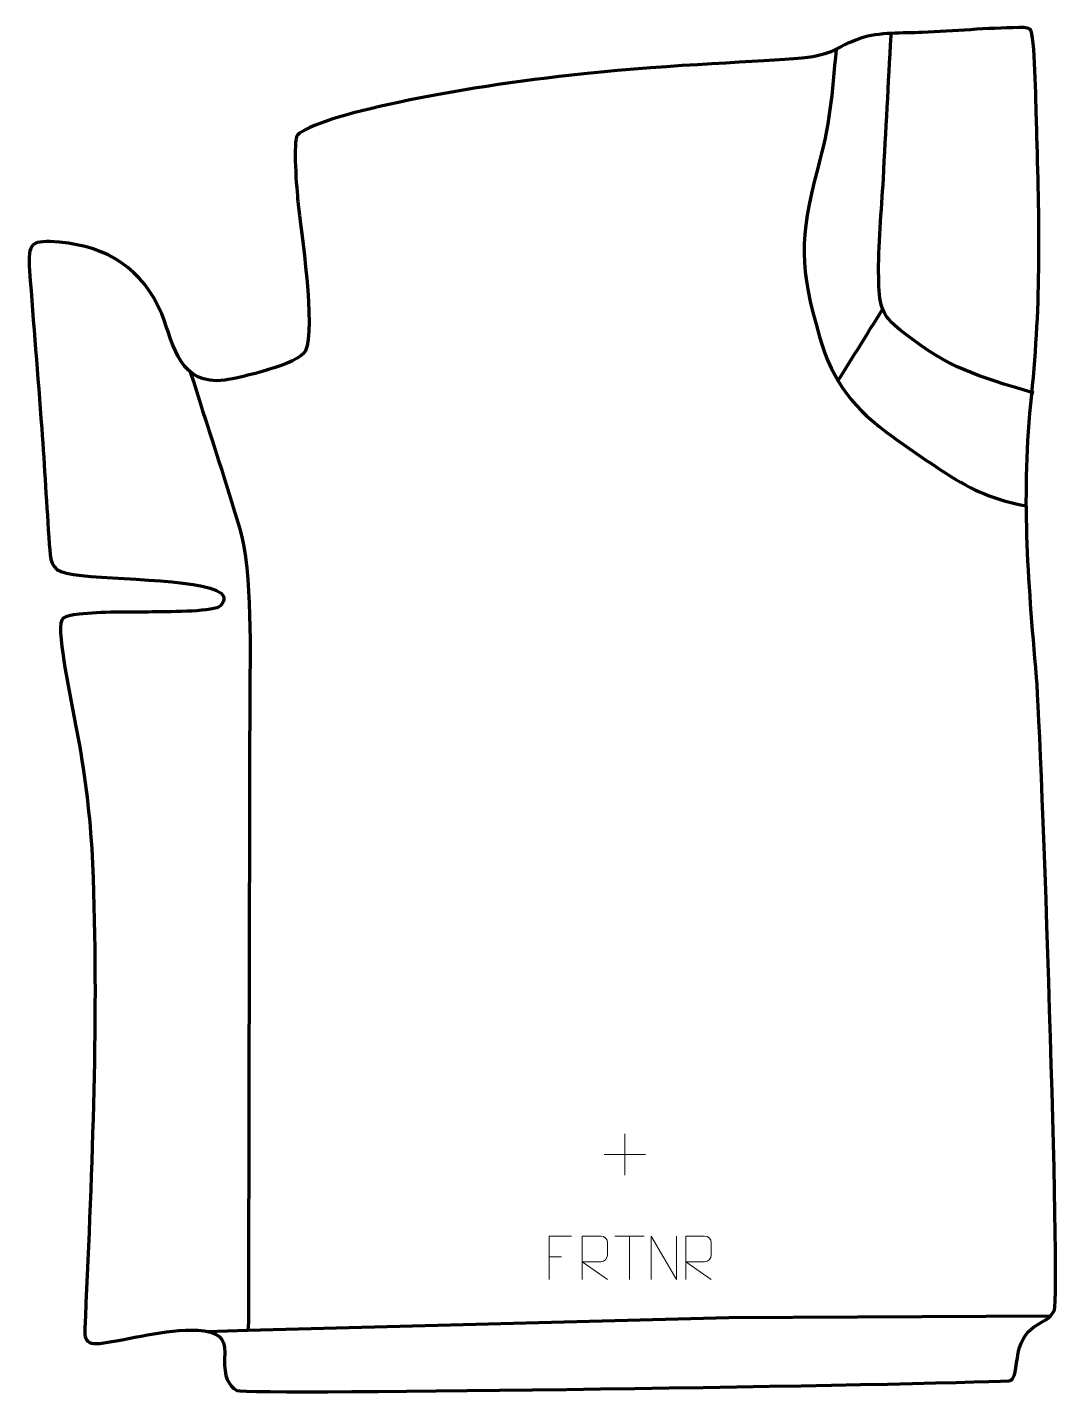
# Model space of a CAD drawing. Header units: millimetres. Extents: x -617 to -19, y 171 to 962.
import ezdxf

# ---------------------------------------------------------------- set-up
doc = ezdxf.new("R2010")
doc.units = ezdxf.units.MM
doc.header["$MEASUREMENT"] = 0
doc.layers.add('layer 2', color=7, linetype='Continuous')
doc.layers.add('layer 3', color=7, linetype='Continuous')

msp = doc.modelspace()

# ---------------------------------------------------------------- linework, layer by layer
at = {"layer": 'layer 2', "color": 142, "lineweight": 158}
for points, knots in [([(-34.9813, 750.4646), (-69.2106, 761.2442), (-82.2449, 763.6867), (-111.7003, 786.5352), (-111.7003, 786.5352), (-124.0282, 796.0979), (-124.2649, 802.329), (-124.6526, 817.4228), (-124.6526, 817.4228), (-125.1168, 835.4916), (-122.9315, 856.1831), (-121.9613, 874.5328), (-121.9613, 874.5328), (-120.5084, 902.0109), (-118.9798, 929.4851), (-117.4853, 956.961), (-117.4853, 956.961), (-117.4853, 956.961), (-117.4038, 958.4597), (-117.4038, 958.4597)], [0, 0, 0, 0, 0.16666667, 0.16666667, 0.16666667, 0.16666667, 0.33333333, 0.33333333, 0.33333333, 0.33333333, 0.5, 0.5, 0.5, 0.5, 0.66666667, 0.66666667, 0.66666667, 0.66666667, 1, 1, 1, 1]), ([(-149.2775, 949.2921), (-151.6365, 923.0677), (-152.8912, 905.695), (-160.055, 879.8789), (-160.055, 879.8789), (-170.7451, 839.7185), (-170.4909, 823.179), (-158.8452, 783.0951), (-158.8452, 783.0951), (-151.102, 756.4431), (-138.7673, 741.3305), (-116.5062, 725.2626), (-116.5062, 725.2626), (-106.7918, 718.3229), (-95.7909, 710.7195), (-85.8024, 704.2459), (-85.8024, 704.2459), (-70.3256, 694.2154), (-57.4652, 688.7875), (-39.2915, 685.3767)], [0, 0, 0, 0, 0.16666667, 0.16666667, 0.16666667, 0.16666667, 0.33333333, 0.33333333, 0.33333333, 0.33333333, 0.5, 0.5, 0.5, 0.5, 0.66666667, 0.66666667, 0.66666667, 0.66666667, 1, 1, 1, 1]), ([(-147.9954, 758.0442), (-139.6084, 771.4503), (-131.2214, 784.8563), (-122.8344, 798.2624), (-122.8344, 798.2624), (-122.8344, 798.2624), (-121.9867, 799.6173), (-121.9867, 799.6173)], [0, 0, 0, 0, 0.33333333, 0.33333333, 0.33333333, 0.33333333, 1, 1, 1, 1]), ([(-522.6268, 762.8763), (-513.2149, 732.9692), (-503.1518, 702.728), (-494.2433, 672.7337), (-494.2433, 672.7337), (-486.4225, 646.4013), (-488.2183, 598.6796), (-488.267, 570.1429), (-488.267, 570.1429), (-488.3733, 507.7499), (-488.5632, 445.3571), (-488.6831, 382.9641), (-488.6831, 382.9641), (-488.7902, 326.5617), (-488.8974, 270.1592), (-489.0045, 213.7568), (-489.0045, 213.7568), (-489.0045, 213.7568), (-489.2688, 209.1928), (-489.2688, 209.1928)], [0, 0, 0, 0, 0.16666667, 0.16666667, 0.16666667, 0.16666667, 0.33333333, 0.33333333, 0.33333333, 0.33333333, 0.5, 0.5, 0.5, 0.5, 0.66666667, 0.66666667, 0.66666667, 0.66666667, 1, 1, 1, 1]), ([(-512.8191, 208.4112), (-512.8191, 208.4112), (-489.2688, 209.1928), (-489.2688, 209.1928), (-489.2688, 209.1928), (-489.2688, 209.1928), (-211.2574, 216.4686), (-211.2574, 216.4686), (-211.2574, 216.4686), (-211.2574, 216.4686), (-25.3479, 217.3015), (-25.3479, 217.3015)], [0, 0, 0, 0, 0.25, 0.25, 0.25, 0.25, 0.5, 0.5, 0.5, 0.5, 1, 1, 1, 1])]:
    msp.add_open_spline(points, degree=3, knots=knots, dxfattribs=at)
at = {"layer": 'layer 2', "color": 250, "lineweight": 9}
for points in [[(-271.4199, 322.5603), (-271.4199, 322.5603), (-271.4199, 298.5824), (-271.4199, 298.5824)], [(-283.4088, 310.5713), (-283.4088, 310.5713), (-259.4309, 310.5713), (-259.4309, 310.5713)], [(-277.2673, 263.4107), (-277.2673, 263.4107), (-260.2801, 263.4107), (-260.2801, 263.4107)], [(-268.7735, 238.4807), (-268.7735, 238.4807), (-268.7735, 263.4342), (-268.7735, 263.4342)], [(-315.2107, 251.5545), (-315.2107, 251.5545), (-308.0426, 251.5545), (-308.0426, 251.5545)]]:
    msp.add_open_spline(points, degree=3, dxfattribs=at)
for points, knots in [([(-302.3367, 263.4342), (-302.3367, 263.4342), (-315.2107, 263.4342), (-315.2107, 263.4342), (-315.2107, 263.4342), (-315.2107, 263.4342), (-315.2107, 238.4806), (-315.2107, 238.4806)], [0, 0, 0, 0, 0.33333333, 0.33333333, 0.33333333, 0.33333333, 1, 1, 1, 1]), ([(-296.1058, 238.4807), (-296.1058, 238.4807), (-296.1058, 263.4342), (-296.1058, 263.4342), (-296.1058, 263.4342), (-292.511, 263.4342), (-288.9155, 263.4342), (-285.3203, 263.4342), (-285.3203, 263.4342), (-282.995, 263.3965), (-281.4377, 261.9065), (-281.4418, 259.5401), (-281.4418, 259.5401), (-281.4422, 257.5046), (-281.4422, 254.4452), (-281.4418, 252.4092), (-281.4418, 252.4092), (-281.4483, 250.5337), (-283.2606, 248.5919), (-285.2701, 248.5728), (-285.2701, 248.5728), (-285.2701, 248.5728), (-296.1058, 248.5728), (-296.1058, 248.5728), (-296.1058, 248.5728), (-296.1058, 248.5728), (-281.4511, 238.4807), (-281.4511, 238.4807)], [0, 0, 0, 0, 0.125, 0.125, 0.125, 0.125, 0.25, 0.25, 0.25, 0.25, 0.375, 0.375, 0.375, 0.375, 0.5, 0.5, 0.5, 0.5, 0.625, 0.625, 0.625, 0.625, 0.75, 0.75, 0.75, 0.75, 1, 1, 1, 1]), ([(-256.1011, 238.4807), (-256.1011, 238.4807), (-256.1011, 263.4342), (-256.1011, 263.4342), (-256.1011, 263.4342), (-256.1011, 263.4342), (-241.4463, 238.4807), (-241.4463, 238.4807), (-241.4463, 238.4807), (-241.4463, 238.4807), (-241.4463, 263.4342), (-241.4463, 263.4342)], [0, 0, 0, 0, 0.25, 0.25, 0.25, 0.25, 0.5, 0.5, 0.5, 0.5, 1, 1, 1, 1]), ([(-236.1058, 238.4807), (-236.1058, 238.4807), (-236.1058, 263.4342), (-236.1058, 263.4342), (-236.1058, 263.4342), (-232.511, 263.4342), (-228.9155, 263.4342), (-225.3203, 263.4342), (-225.3203, 263.4342), (-222.995, 263.3965), (-221.4377, 261.9065), (-221.4418, 259.5401), (-221.4418, 259.5401), (-221.4422, 257.5046), (-221.4422, 254.4452), (-221.4418, 252.4092), (-221.4418, 252.4092), (-221.4483, 250.5337), (-223.2606, 248.5919), (-225.2701, 248.5728), (-225.2701, 248.5728), (-225.2701, 248.5728), (-236.1058, 248.5728), (-236.1058, 248.5728), (-236.1058, 248.5728), (-236.1058, 248.5728), (-221.4511, 238.4807), (-221.4511, 238.4807)], [0, 0, 0, 0, 0.125, 0.125, 0.125, 0.125, 0.25, 0.25, 0.25, 0.25, 0.375, 0.375, 0.375, 0.375, 0.5, 0.5, 0.5, 0.5, 0.625, 0.625, 0.625, 0.625, 0.75, 0.75, 0.75, 0.75, 1, 1, 1, 1])]:
    msp.add_open_spline(points, degree=3, knots=knots, dxfattribs=at)
at = {"layer": 'layer 3', "color": 242, "lineweight": 158}
msp.add_open_spline([(-169.0899, 944.1618), (-149.8343, 946.0308), (-150.8408, 950.2052), (-135.0605, 955.6132), (-135.0605, 955.6132), (-124.6235, 959.1901), (-110.5596, 958.4969), (-99.4707, 958.9582), (-99.4707, 958.9582), (-81.1261, 959.8359), (-61.9135, 961.4443), (-43.6905, 961.8273), (-43.6905, 961.8273), (-39.2936, 961.9198), (-37.332, 961.4245), (-36.4325, 959.973), (-36.4325, 959.973), (-34.2251, 951.9098), (-33.6077, 913.9061), (-33.3142, 903.8663), (-33.3142, 903.8663), (-31.7323, 850.7064), (-30.5894, 803.1474), (-36.2057, 749.9518), (-36.2057, 749.9518), (-42.2564, 690.6549), (-38.4242, 645.6715), (-33.4112, 586.2948), (-33.4112, 586.2948), (-30.5487, 552.3897), (-19.4652, 230.0057), (-23.09, 220.9188), (-23.09, 220.9188), (-24.0673, 218.4688), (-25.7854, 216.3351), (-28.7117, 214.6704), (-28.7117, 214.6704), (-35.7944, 210.6413), (-38.4444, 209.2713), (-42.2711, 201.6678), (-42.2711, 201.6678), (-45.28, 195.1922), (-44.7552, 184.2125), (-47.0186, 181.3641), (-47.0186, 181.3641), (-47.7991, 180.3819), (-48.3504, 179.9923), (-49.5055, 179.9268), (-49.5055, 179.9268), (-89.426, 177.6628), (-489.9618, 171.2801), (-495.6405, 174.3062), (-495.6405, 174.3062), (-500.673, 176.9878), (-503.1206, 182.4363), (-502.7748, 192.3971), (-502.7748, 192.3971), (-502.4049, 203.0501), (-503.5102, 206.6767), (-514.6303, 208.7896), (-514.6303, 208.7896), (-533.4714, 210.5765), (-553.9945, 204.6592), (-572.5593, 201.7212), (-572.5593, 201.7212), (-585.5096, 199.6718), (-583.7448, 205.6888), (-583.2846, 216.7513), (-583.2846, 216.7513), (-579.4626, 303.1972), (-575.478, 392.0738), (-579.1674, 478.499), (-579.1674, 478.499), (-580.2148, 503.0342), (-582.747, 522.9079), (-586.6573, 547.0772), (-586.6573, 547.0772), (-590.4739, 567.7236), (-595.9165, 591.4783), (-597.5823, 612.1128), (-597.5823, 612.1128), (-598.1147, 621.497), (-596.4652, 621.5427), (-586.8119, 622.8018), (-586.8119, 622.8018), (-574.6746, 624.3848), (-557.0038, 623.9375), (-544.4395, 624.0979), (-544.4395, 624.0979), (-537.6526, 624.1845), (-511.3884, 624.1379), (-506.0947, 627.0514), (-506.0947, 627.0514), (-502.7288, 629.2816), (-502.278, 632.8295), (-504.7147, 634.96), (-504.7147, 634.96), (-516.2357, 643.9829), (-575.7726, 642.4266), (-594.0998, 646.4551), (-594.0998, 646.4551), (-603.8553, 648.5995), (-603.4738, 654.2583), (-604.1227, 663.2009), (-604.1227, 663.2009), (-605.713, 685.5452), (-606.8792, 707.8655), (-608.538, 730.2653), (-608.538, 730.2653), (-610.7825, 760.5735), (-613.2647, 790.8579), (-615.5406, 821.1567), (-615.5406, 821.1567), (-616.8145, 838.1151), (-614.3234, 838.9513), (-598.2959, 837.8188), (-598.2959, 837.8188), (-570.0831, 835.0964), (-550.5025, 822.622), (-539.0865, 796.3181), (-539.0865, 796.3181), (-531.9261, 777.1753), (-528.4558, 755.0184), (-502.6671, 758.0071), (-502.6671, 758.0071), (-493.6766, 759.5263), (-459.6597, 767.1559), (-456.0206, 775.0533), (-456.0206, 775.0533), (-450.112, 787.8757), (-458.5426, 844.6547), (-460.4273, 861.4428), (-460.4273, 861.4428), (-461.0632, 867.2314), (-463.4408, 896.7718), (-460.6706, 899.6239), (-460.6706, 899.6239), (-449.7174, 910.9008), (-370.9681, 927.121), (-295.1553, 935.0853), (-295.1553, 935.0853), (-242.5244, 940.6143), (-192.1995, 941.9188), (-169.0899, 944.1618)], degree=3, knots=[0, 0, 0, 0, 0.02702703, 0.02702703, 0.02702703, 0.02702703, 0.05405405, 0.05405405, 0.05405405, 0.05405405, 0.08108108, 0.08108108, 0.08108108, 0.08108108, 0.10810811, 0.10810811, 0.10810811, 0.10810811, 0.13513514, 0.13513514, 0.13513514, 0.13513514, 0.16216216, 0.16216216, 0.16216216, 0.16216216, 0.18918919, 0.18918919, 0.18918919, 0.18918919, 0.21621622, 0.21621622, 0.21621622, 0.21621622, 0.24324324, 0.24324324, 0.24324324, 0.24324324, 0.27027027, 0.27027027, 0.27027027, 0.27027027, 0.2972973, 0.2972973, 0.2972973, 0.2972973, 0.32432432, 0.32432432, 0.32432432, 0.32432432, 0.35135135, 0.35135135, 0.35135135, 0.35135135, 0.37837838, 0.37837838, 0.37837838, 0.37837838, 0.40540541, 0.40540541, 0.40540541, 0.40540541, 0.43243243, 0.43243243, 0.43243243, 0.43243243, 0.45945946, 0.45945946, 0.45945946, 0.45945946, 0.48648649, 0.48648649, 0.48648649, 0.48648649, 0.51351351, 0.51351351, 0.51351351, 0.51351351, 0.54054054, 0.54054054, 0.54054054, 0.54054054, 0.56756757, 0.56756757, 0.56756757, 0.56756757, 0.59459459, 0.59459459, 0.59459459, 0.59459459, 0.62162162, 0.62162162, 0.62162162, 0.62162162, 0.64864865, 0.64864865, 0.64864865, 0.64864865, 0.67567568, 0.67567568, 0.67567568, 0.67567568, 0.7027027, 0.7027027, 0.7027027, 0.7027027, 0.72972973, 0.72972973, 0.72972973, 0.72972973, 0.75675676, 0.75675676, 0.75675676, 0.75675676, 0.78378378, 0.78378378, 0.78378378, 0.78378378, 0.81081081, 0.81081081, 0.81081081, 0.81081081, 0.83783784, 0.83783784, 0.83783784, 0.83783784, 0.86486486, 0.86486486, 0.86486486, 0.86486486, 0.89189189, 0.89189189, 0.89189189, 0.89189189, 0.91891892, 0.91891892, 0.91891892, 0.91891892, 0.94594595, 0.94594595, 0.94594595, 0.94594595, 1, 1, 1, 1], dxfattribs=at)

doc.saveas('drawing.dxf')
